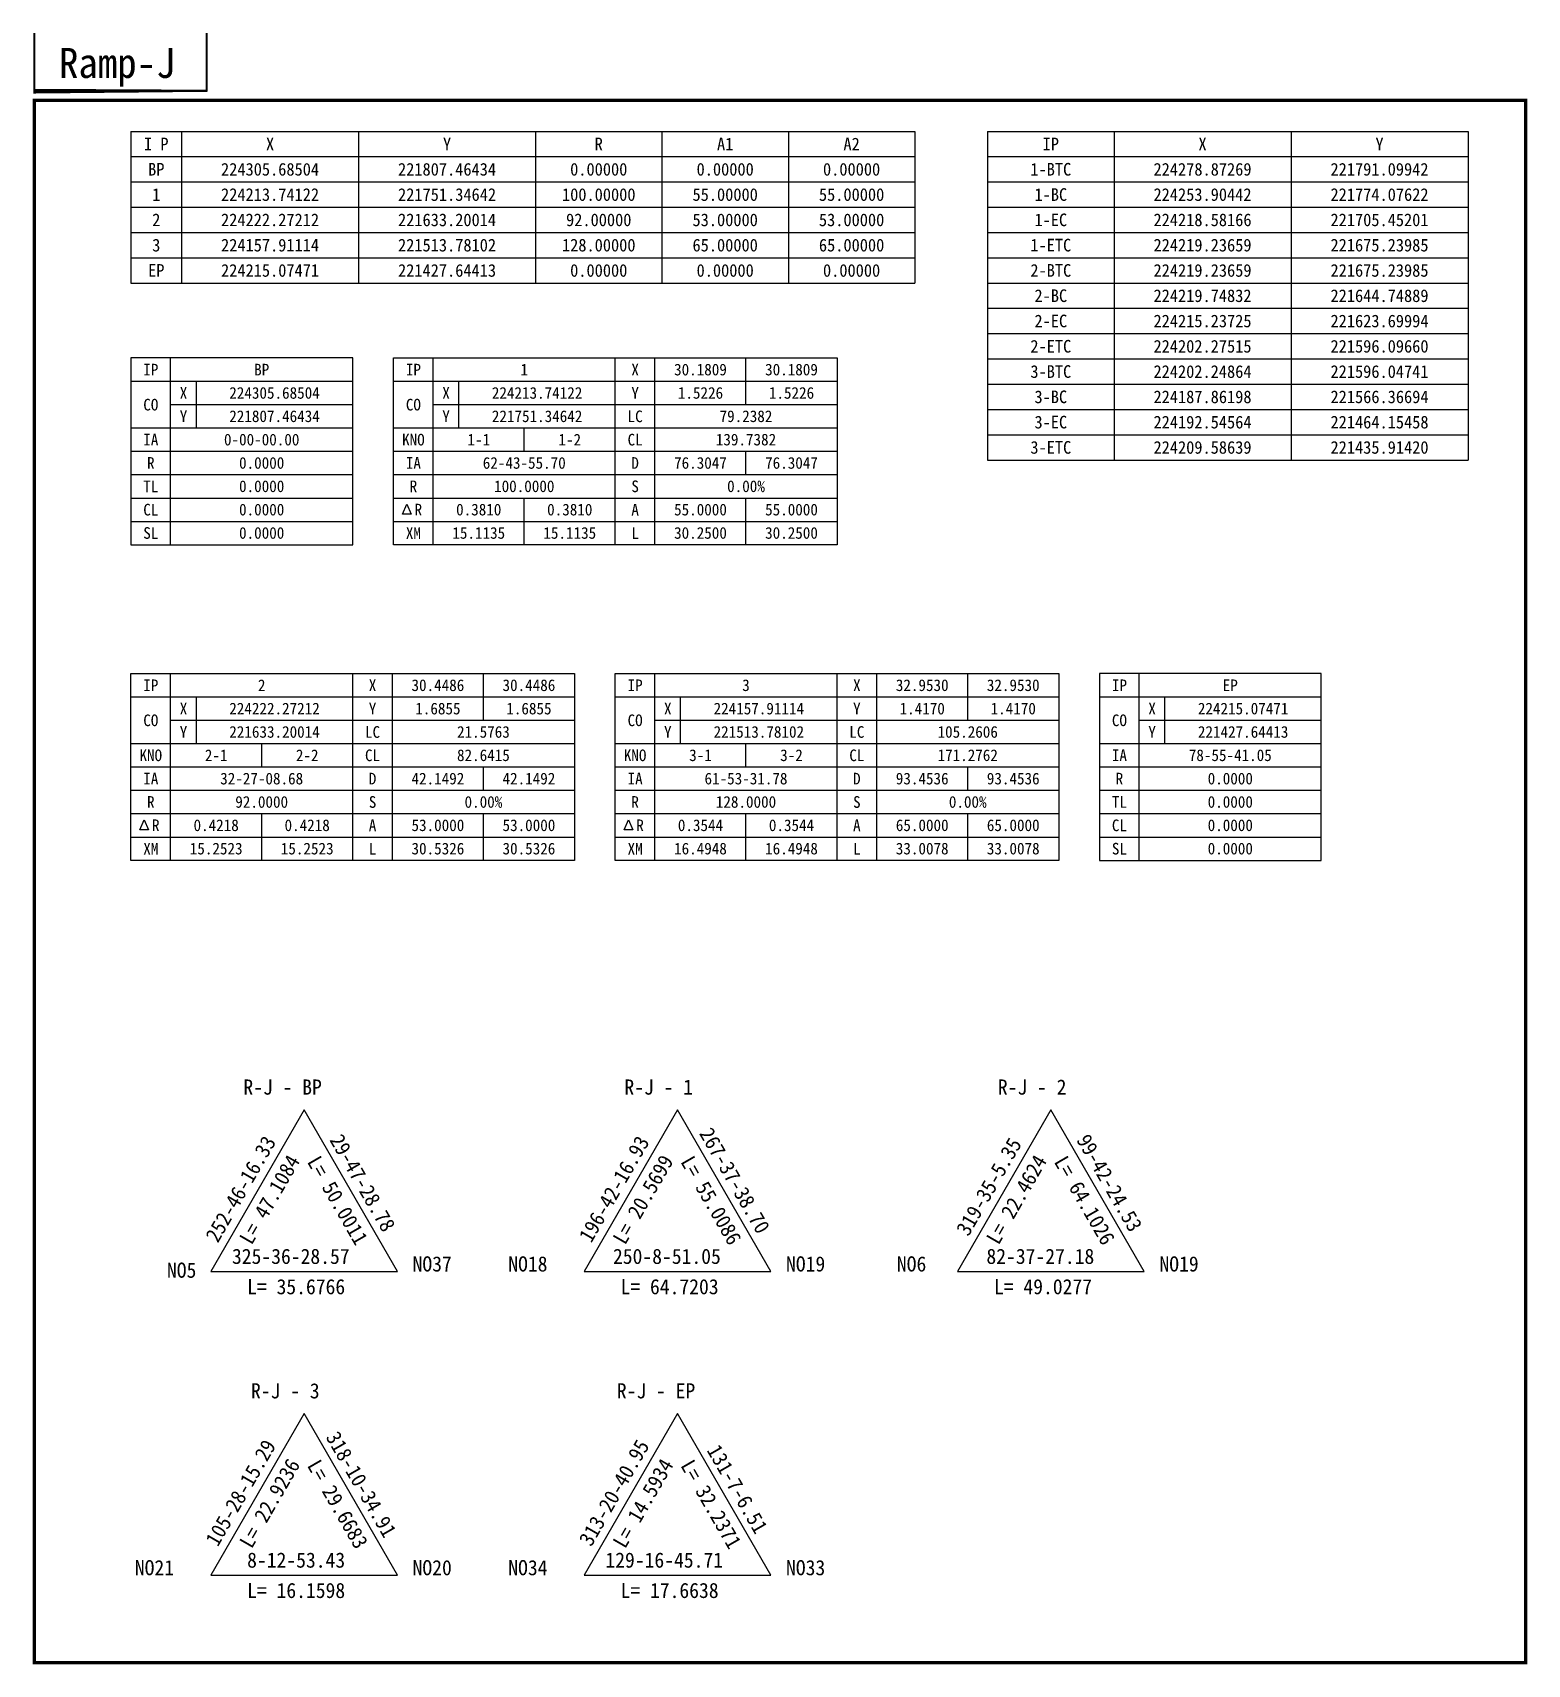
# Model space of a CAD drawing. Header units: metres. Extents: x 221037 to 222463, y 221326 to 222234.
# Drawn here: x 221823 to 222463, y 221535 to 222234 of the extents above; entities that cross this region are included whole.
import ezdxf
from ezdxf.enums import TextEntityAlignment as Align

# ---------------------------------------------------------------- set-up
doc = ezdxf.new("R2010")
doc.units = ezdxf.units.M
for name, color, linetype in [('CA-ALGN-TBSM', 2, 'Continuous'), ('CA-TABL-LIN1', 4, 'Continuous'), ('CA-TABL-LIN2', 1, 'Continuous'), ('CA-TABL-TEX2', 3, 'Continuous'), ('CV-SURV-LINE', 2, 'Continuous'), ('CV-SURV-TEXT', 3, 'Continuous'), ('CZ-LIN1', 7, 'Continuous'), ('CZ-TEX1', 6, 'Continuous')]:
    doc.layers.add(name, color=color, linetype=linetype)
doc.styles.add('GHS', font='DotumChe.ttf')
doc.styles.add('GTXT', font='DotumChe.ttf')
doc.styles.add('Han_Romanstyle', font='DotumChe.ttf')
doc.styles.add('돋움체', font='DotumChe.ttf')

# ---------------------------------------------------------------- blocks, each defined once
blk = doc.blocks.new('CACTCRV')
at = {"layer": 'CA-TABL-LIN1'}
blk.add_line((-15.25, -20), (-15.25, 20), dxfattribs=at)
blk.add_lwpolyline([(-23.75, -20), (23.75, -20), (23.75, 20), (-23.75, 20)], close=True, dxfattribs=at)
at = {"layer": 'CA-TABL-LIN2'}
for p, q in [((-23.75, 15), (23.75, 15)), ((-9.75, 5), (-9.75, 15)), ((-15.25, 10), (23.75, 10)), ((-23.75, 5), (23.75, 5)), ((-23.75, 0), (23.75, 0)), ((-23.75, -5), (23.75, -5)), ((-23.75, -10), (23.75, -10)), ((-23.75, -15), (23.75, -15))]:
    blk.add_line(p, q, dxfattribs=at)
at = {"layer": 'CA-TABL-TEX2', "style": 'GTXT'}
for s, p in [('IP', (-19.5, 17.5)), ('CO', (-19.5, 10)), ('X', (-12.5, 12.5)), ('Y', (-12.5, 7.5)), ('IA', (-19.5, 2.5)), ('R', (-19.5, -2.5)), ('TL', (-19.5, -7.5)), ('CL', (-19.5, -12.5)), ('SL', (-19.5, -17.5))]:
    blk.add_text(s, height=2.5, dxfattribs=at).set_placement(p, align=Align.MIDDLE_CENTER)
at = {"layer": 'CA-TABL-TEX2', "style": 'GTXT', "flags": 4}
for tag, p in [('IPNO', (4.249999359919457, 17.50000162638025)), ('COX', (7, 12.5)), ('COY', (7, 7.5)), ('IA', (4.25, 2.5)), ('R', (4.25, -2.5)), ('TL', (4.25, -7.5)), ('CL', (4.25, -12.5)), ('SL', (4.25, -17.5))]:
    blk.add_attdef(tag, text='', height=2.5, dxfattribs=at).set_placement(p, align=Align.MIDDLE)
blk = doc.blocks.new('CACTSPR')
at = {"layer": 'CA-TABL-LIN1'}
for p, q in [((0, -20), (0, 20)), ((8.5, -20), (8.5, 20))]:
    blk.add_line(p, q, dxfattribs=at)
blk.add_lwpolyline([(47.4999999999709, -20), (-47.5, -20), (-47.5, 20), (47.4999999999709, 20)], close=True, dxfattribs=at)
blk.add_lwpolyline([(-39, -20), (-39, 20)], dxfattribs=at)
at = {"layer": 'CA-TABL-LIN2'}
for p, q in [((28, 10), (28, 20)), ((-47.5, 15), (47.4999999999709, 15)), ((-33.5, 5), (-33.5, 15)), ((-39, 10), (47.5, 10)), ((-47.5, 5), (47.4999999999709, 5)), ((-19.5, 0), (-19.5, 5)), ((-47.5, 0), (47.4999999999709, 0)), ((28, -5), (28, 0)), ((-47.5, -5), (47.4999999999709, -5)), ((-47.5, -10), (47.4999999999709, -10)), ((-19.5, -20), (-19.5, -10)), ((28, -20), (28, -10)), ((-47.5, -15), (47.4999999999709, -15))]:
    blk.add_line(p, q, dxfattribs=at)
at = {"layer": 'CA-TABL-TEX2'}
blk.add_lwpolyline([(-44.67101316927119, -11.30628069797876), (-43.72807519867274, -13.49389222546324), (-45.61395113986964, -13.49389222546324)], close=True, dxfattribs=at)
at = {"layer": 'CA-TABL-TEX2', "style": 'GTXT'}
for s, p in [('IP', (-43.25, 17.5)), ('X', (4.25, 17.5)), ('CO', (-43.25, 10)), ('X', (-36.25, 12.5)), ('Y', (4.25, 12.5)), ('Y', (-36.25, 7.5)), ('LC', (4.25, 7.5)), ('KNO', (-43.25, 2.5)), ('CL', (4.25, 2.5)), ('IA', (-43.25, -2.5)), ('D', (4.25, -2.5)), ('R', (-43.25, -7.5)), ('S', (4.25, -7.5)), ('A', (4.25, -12.5)), ('XM', (-43.25, -17.5)), ('L', (4.25, -17.5))]:
    blk.add_text(s, height=2.5, dxfattribs=at).set_placement(p, align=Align.MIDDLE_CENTER)
blk.add_text('R', height=2.5, dxfattribs=at).set_placement((-42.19743679772364, -12.48919197084615), align=Align.MIDDLE)
at = {"layer": 'CA-TABL-TEX2', "style": 'GTXT', "flags": 4}
for tag, p in [('IPNO', (-19.50000064008054, 17.50000162638025)), ('X1', (18.25, 17.5)), ('X2', (37.75, 17.5)), ('COX', (-16.75, 12.5)), ('Y1', (18.25, 12.5)), ('Y2', (37.75, 12.5)), ('COY', (-16.75, 7.5)), ('LC', (28, 7.5)), ('KNO1', (-29.25000064008054, 2.500001626380254)), ('KNO2', (-9.750000640080543, 2.500001626380254)), ('CL', (28, 2.5)), ('IA', (-19.50000064008054, -2.499998373619746)), ('D1', (18.25, -2.5)), ('D2', (37.75, -2.5)), ('R', (-19.50000064008054, -7.499998373619746)), ('S', (28, -7.5)), ('DR1', (-29.25000064008054, -12.49999837361975)), ('DR2', (-9.750000640080543, -12.49999837361975)), ('A1', (18.25, -12.5)), ('A2', (37.75, -12.5)), ('XM1', (-29.25000064008054, -17.49999837361975)), ('XM2', (-9.750000640080543, -17.49999837361975)), ('SL1', (18.25, -17.5)), ('SL2', (37.75, -17.5))]:
    blk.add_attdef(tag, text='', height=2.5, dxfattribs=at).set_placement(p, align=Align.MIDDLE)

msp = doc.modelspace()

# ---------------------------------------------------------------- linework, layer by layer
at = {"layer": 'CA-TABL-LIN1', "linetype": 'Continuous'}
for p, q in [((221864.8232837332, 222191.7927338025), (222200.6566170666, 222191.7927338025)), ((221864.8232837332, 222191.7927338025), (221864.8232837332, 222126.7927338025)), ((221886.4899503999, 222191.7927338025), (221886.4899503999, 222180.9594004692)), ((221962.3232837332, 222191.7927338025), (221962.3232837332, 222180.9594004692)), ((222038.1566170666, 222191.7927338025), (222038.1566170666, 222180.9594004692)), ((222092.3232837332, 222191.7927338025), (222092.3232837332, 222180.9594004692)), ((222146.4899503999, 222191.7927338025), (222146.4899503999, 222180.9594004692)), ((222200.6566170666, 222191.7927338025), (222200.6566170666, 222180.9594004692)), ((222231.8409601027, 222191.7927338025), (222437.674293436, 222191.7927338025)), ((222231.8409601027, 222191.7927338024), (222231.8409601026, 222050.9594004691)), ((222286.0076267693, 222191.7927338025), (222286.0076267693, 222180.9594004691)), ((222361.8409601027, 222191.7927338025), (222361.8409601027, 222180.9594004691)), ((222437.674293436, 222191.7927338025), (222437.674293436, 222180.9594004691)), ((221864.8232837332, 222180.9594004692), (221886.4899503999, 222180.9594004692)), ((221886.4899503999, 222180.9594004692), (221962.3232837332, 222180.9594004692)), ((221886.4899503999, 222180.9594004692), (221886.4899503999, 222170.1260671358)), ((221962.3232837332, 222180.9594004692), (222038.1566170666, 222180.9594004692)), ((221962.3232837332, 222180.9594004692), (221962.3232837332, 222170.1260671359)), ((222038.1566170666, 222180.9594004692), (222092.3232837332, 222180.9594004692)), ((222038.1566170666, 222180.9594004692), (222038.1566170666, 222170.1260671359)), ((222092.3232837332, 222180.9594004692), (222146.4899503999, 222180.9594004692)), ((222092.3232837332, 222180.9594004692), (222092.3232837332, 222170.1260671359)), ((222146.4899503999, 222180.9594004692), (222200.6566170666, 222180.9594004692)), ((222146.4899503999, 222180.9594004692), (222146.4899503999, 222170.1260671359)), ((222200.6566170666, 222180.9594004692), (222200.6566170666, 222170.1260671359)), ((222231.8409601027, 222180.9594004691), (222286.0076267693, 222180.9594004691)), ((222286.0076267693, 222180.9594004691), (222361.8409601027, 222180.9594004691)), ((222286.0076267693, 222180.9594004691), (222286.0076267693, 222170.1260671358)), ((222361.8409601027, 222180.9594004691), (222437.674293436, 222180.9594004691)), ((222361.8409601027, 222180.9594004691), (222361.8409601027, 222170.1260671358)), ((222437.674293436, 222180.9594004691), (222437.674293436, 222170.1260671358)), ((221864.8232837332, 222170.1260671359), (221886.4899503999, 222170.1260671358)), ((221886.4899503999, 222170.1260671358), (221962.3232837332, 222170.1260671359)), ((221886.4899503999, 222170.1260671358), (221886.4899503999, 222159.2927338025)), ((221962.3232837332, 222170.1260671359), (222038.1566170666, 222170.1260671359)), ((221962.3232837332, 222170.1260671359), (221962.3232837332, 222159.2927338025)), ((222038.1566170666, 222170.1260671359), (222092.3232837332, 222170.1260671359)), ((222038.1566170666, 222170.1260671359), (222038.1566170666, 222159.2927338025)), ((222092.3232837332, 222170.1260671359), (222146.4899503999, 222170.1260671359)), ((222092.3232837332, 222170.1260671359), (222092.3232837332, 222159.2927338025)), ((222146.4899503999, 222170.1260671359), (222200.6566170666, 222170.1260671359)), ((222146.4899503999, 222170.1260671359), (222146.4899503999, 222159.2927338025)), ((222200.6566170666, 222170.1260671359), (222200.6566170666, 222159.2927338025)), ((222231.8409601027, 222170.1260671358), (222286.0076267693, 222170.1260671358)), ((222286.0076267693, 222170.1260671358), (222361.8409601027, 222170.1260671358)), ((222286.0076267693, 222170.1260671358), (222286.0076267693, 222159.2927338025)), ((222361.8409601027, 222170.1260671358), (222437.674293436, 222170.1260671358)), ((222361.8409601027, 222170.1260671358), (222361.8409601027, 222159.2927338025)), ((222437.674293436, 222170.1260671358), (222437.674293436, 222159.2927338025)), ((221864.8232837332, 222159.2927338025), (221886.4899503999, 222159.2927338025)), ((221886.4899503999, 222159.2927338025), (221962.3232837332, 222159.2927338025)), ((221886.4899503999, 222159.2927338025), (221886.4899503999, 222148.4594004692)), ((221962.3232837332, 222159.2927338025), (222038.1566170666, 222159.2927338025)), ((221962.3232837332, 222159.2927338025), (221962.3232837332, 222148.4594004692)), ((222038.1566170666, 222159.2927338025), (222092.3232837332, 222159.2927338025)), ((222038.1566170666, 222159.2927338025), (222038.1566170665, 222148.4594004692)), ((222092.3232837332, 222159.2927338025), (222146.4899503999, 222159.2927338025)), ((222092.3232837332, 222159.2927338025), (222092.3232837332, 222148.4594004692)), ((222146.4899503999, 222159.2927338025), (222200.6566170666, 222159.2927338025)), ((222146.4899503999, 222159.2927338025), (222146.4899503999, 222148.4594004692)), ((222200.6566170666, 222159.2927338025), (222200.6566170666, 222148.4594004692)), ((222231.8409601027, 222159.2927338025), (222286.0076267693, 222159.2927338025)), ((222286.0076267693, 222159.2927338025), (222361.8409601027, 222159.2927338025)), ((222286.0076267693, 222159.2927338025), (222286.0076267693, 222137.6260671358)), ((222361.8409601027, 222159.2927338025), (222437.674293436, 222159.2927338025)), ((222361.8409601027, 222159.2927338025), (222361.8409601027, 222137.6260671358)), ((222437.674293436, 222159.2927338025), (222437.6742934359, 222137.6260671358)), ((221864.8232837332, 222148.4594004692), (221886.4899503999, 222148.4594004692)), ((221886.4899503999, 222148.4594004692), (221962.3232837332, 222148.4594004692)), ((221886.4899503999, 222148.4594004692), (221886.4899503999, 222137.6260671358)), ((221962.3232837332, 222148.4594004692), (222038.1566170665, 222148.4594004692)), ((221962.3232837332, 222148.4594004692), (221962.3232837332, 222137.6260671359)), ((222038.1566170665, 222148.4594004692), (222092.3232837332, 222148.4594004692)), ((222038.1566170665, 222148.4594004692), (222038.1566170666, 222137.6260671359)), ((222092.3232837332, 222148.4594004692), (222146.4899503999, 222148.4594004692)), ((222092.3232837332, 222148.4594004692), (222092.3232837332, 222137.6260671359)), ((222146.4899503999, 222148.4594004692), (222200.6566170666, 222148.4594004692)), ((222146.4899503999, 222148.4594004692), (222146.4899503999, 222137.6260671359)), ((222200.6566170666, 222148.4594004692), (222200.6566170666, 222137.6260671359)), ((222231.8409601027, 222148.4594004691), (222286.0076267693, 222148.4594004691)), ((222286.0076267693, 222148.4594004691), (222361.8409601027, 222148.4594004691)), ((222361.8409601027, 222148.4594004691), (222437.674293436, 222148.4594004691)), ((221864.8232837332, 222137.6260671359), (221886.4899503999, 222137.6260671358)), ((221886.4899503999, 222137.6260671358), (221962.3232837332, 222137.6260671359)), ((221886.4899503999, 222137.6260671358), (221886.4899503999, 222126.7927338025)), ((221962.3232837332, 222137.6260671359), (222038.1566170666, 222137.6260671359)), ((221962.3232837332, 222137.6260671359), (221962.3232837332, 222126.7927338025)), ((222038.1566170666, 222137.6260671359), (222092.3232837332, 222137.6260671359)), ((222038.1566170666, 222137.6260671359), (222038.1566170666, 222126.7927338025)), ((222092.3232837332, 222137.6260671359), (222146.4899503999, 222137.6260671359)), ((222092.3232837332, 222137.6260671359), (222092.3232837332, 222126.7927338025)), ((222146.4899503999, 222137.6260671359), (222200.6566170666, 222137.6260671359)), ((222146.4899503999, 222137.6260671359), (222146.4899503999, 222126.7927338025)), ((222200.6566170666, 222137.6260671359), (222200.6566170666, 222126.7927338025)), ((222231.8409601027, 222137.6260671358), (222286.0076267693, 222137.6260671358)), ((222286.0076267693, 222137.6260671358), (222361.8409601027, 222137.6260671358)), ((222286.0076267693, 222137.6260671358), (222286.0076267693, 222126.7927338025)), ((222361.8409601027, 222137.6260671358), (222437.674293436, 222137.6260671358)), ((222361.8409601027, 222137.6260671358), (222361.8409601027, 222126.7927338025)), ((222437.674293436, 222137.6260671358), (222437.674293436, 222126.7927338025)), ((221864.8232837332, 222126.7927338025), (221886.4899503999, 222126.7927338025)), ((221886.4899503999, 222126.7927338025), (221962.3232837332, 222126.7927338025)), ((221962.3232837332, 222126.7927338025), (222038.1566170666, 222126.7927338025)), ((222038.1566170666, 222126.7927338025), (222092.3232837332, 222126.7927338025)), ((222092.3232837332, 222126.7927338025), (222146.4899503999, 222126.7927338025)), ((222146.4899503999, 222126.7927338025), (222200.6566170666, 222126.7927338025)), ((222231.8409601027, 222126.7927338024), (222286.0076267693, 222126.7927338025)), ((222286.0076267693, 222126.7927338025), (222361.8409601027, 222126.7927338025)), ((222286.0076267693, 222126.7927338025), (222286.0076267693, 222115.9594004691)), ((222361.8409601027, 222126.7927338025), (222437.674293436, 222126.7927338025)), ((222361.8409601027, 222126.7927338025), (222361.8409601027, 222115.9594004691)), ((222437.674293436, 222126.7927338025), (222437.674293436, 222115.9594004691)), ((222231.8409601027, 222115.9594004691), (222286.0076267693, 222115.9594004691)), ((222286.0076267693, 222115.9594004691), (222361.8409601027, 222115.9594004691)), ((222286.0076267693, 222115.9594004691), (222286.0076267693, 222105.1260671358)), ((222361.8409601027, 222115.9594004691), (222437.674293436, 222115.9594004691)), ((222361.8409601027, 222115.9594004691), (222361.8409601027, 222105.1260671358)), ((222437.674293436, 222115.9594004691), (222437.674293436, 222105.1260671358)), ((222231.8409601027, 222105.1260671358), (222286.0076267693, 222105.1260671358)), ((222286.0076267693, 222105.1260671358), (222286.0076267693, 222094.2927338025)), ((222286.0076267693, 222105.1260671358), (222361.8409601027, 222105.1260671358)), ((222361.8409601027, 222105.1260671358), (222361.8409601027, 222094.2927338025)), ((222361.8409601027, 222105.1260671358), (222437.674293436, 222105.1260671358)), ((222437.674293436, 222105.1260671358), (222437.674293436, 222094.2927338024)), ((222231.8409601027, 222094.2927338024), (222286.0076267693, 222094.2927338025)), ((222286.0076267693, 222094.2927338025), (222361.8409601027, 222094.2927338025)), ((222286.0076267693, 222094.2927338025), (222286.0076267693, 222083.4594004691)), ((222361.8409601027, 222094.2927338025), (222437.674293436, 222094.2927338024)), ((222361.8409601027, 222094.2927338025), (222361.8409601027, 222083.4594004691)), ((222437.674293436, 222094.2927338024), (222437.674293436, 222083.4594004691)), ((222231.8409601027, 222083.4594004691), (222286.0076267693, 222083.4594004691)), ((222286.0076267693, 222083.4594004691), (222361.8409601027, 222083.4594004691)), ((222286.0076267693, 222083.4594004691), (222286.0076267693, 222072.6260671358)), ((222361.8409601027, 222083.4594004691), (222437.674293436, 222083.4594004691)), ((222361.8409601027, 222083.4594004691), (222361.8409601027, 222072.6260671358)), ((222437.674293436, 222083.4594004691), (222437.674293436, 222072.6260671358)), ((222231.8409601027, 222072.6260671358), (222286.0076267693, 222072.6260671358)), ((222286.0076267693, 222072.6260671358), (222361.8409601027, 222072.6260671358)), ((222286.0076267693, 222072.6260671358), (222286.0076267693, 222061.7927338025)), ((222361.8409601027, 222072.6260671358), (222437.674293436, 222072.6260671358)), ((222361.8409601027, 222072.6260671358), (222361.8409601027, 222061.7927338025)), ((222437.674293436, 222072.6260671358), (222437.674293436, 222061.7927338025)), ((222231.8409601027, 222061.7927338024), (222286.0076267693, 222061.7927338025)), ((222286.0076267693, 222061.7927338025), (222361.8409601027, 222061.7927338025)), ((222286.0076267693, 222061.7927338025), (222286.0076267693, 222050.9594004691)), ((222361.8409601027, 222061.7927338025), (222437.674293436, 222061.7927338025)), ((222361.8409601027, 222061.7927338025), (222361.8409601027, 222050.9594004691)), ((222437.674293436, 222061.7927338025), (222437.674293436, 222050.9594004691)), ((222231.8409601026, 222050.9594004691), (222286.0076267693, 222050.9594004691)), ((222286.0076267693, 222050.9594004691), (222361.8409601027, 222050.9594004691)), ((222361.8409601027, 222050.9594004691), (222437.674293436, 222050.9594004691))]:
    msp.add_line(p, q, dxfattribs=at)
at = {"layer": 'CV-SURV-LINE'}
for points in [[(221938.9774006525, 221772.5435847755), (221898.9774006525, 221703.2595847755), (221978.9774006525, 221703.2595847755)], [(222098.9774006525, 221772.5435847755), (222058.9774006525, 221703.2595847755), (222138.9774006525, 221703.2595847755)], [(222258.9774006524, 221772.5435847755), (222218.9774006524, 221703.2595847755), (222298.9774006524, 221703.2595847755)], [(221938.9774006525, 221642.3924658551), (221898.9774006525, 221573.108465855), (221978.9774006525, 221573.108465855)], [(222098.9774006525, 221642.3924658551), (222058.9774006525, 221573.108465855), (222138.9774006525, 221573.108465855)]]:
    msp.add_lwpolyline(points, close=True, dxfattribs=at)
at = {"layer": 'CZ-LIN1'}
for points, const_width in [([(221897.2714402445, 222209.1786112942), (221897.2714402442, 222233.6407493894), (221823.4352502121, 222233.6407493882), (221823.4352502125, 222209.1786112931)], 0.8999999999999999), ([(221823.4352502125, 222205.1096248507), (222462.3542843427, 222205.1096248507), (222462.3542843427, 221535.6761259349), (221823.4352502125, 221535.6761259349)], 1.5)]:
    msp.add_lwpolyline(points, close=True, dxfattribs=dict(at, const_width=const_width))

# ---------------------------------------------------------------- block references
at = {"layer": 'CA-ALGN-TBSM'}
ref = msp.add_blockref('CACTCRV', (221912.3232837332, 222054.6891036931), dxfattribs=dict(at, xscale=2, yscale=2, zscale=2))
ref.add_attrib('IPNO', 'BP', dxfattribs={"layer": 'CA-TABL-TEX2', "height": 5, "style": 'GTXT'}).set_placement((221920.8232824531, 222089.6891069459), align=Align.MIDDLE)
ref.add_attrib('COX', '224305.68504', dxfattribs={"layer": 'CA-TABL-TEX2', "height": 5, "style": 'GTXT'}).set_placement((221926.3232837332, 222079.6891036931), align=Align.MIDDLE)
ref.add_attrib('COY', '221807.46434', dxfattribs={"layer": 'CA-TABL-TEX2', "height": 5, "style": 'GTXT'}).set_placement((221926.3232837332, 222069.6891036931), align=Align.MIDDLE)
ref.add_attrib('IA', '0-00-00.00', dxfattribs={"layer": 'CA-TABL-TEX2', "height": 5, "style": 'GTXT'}).set_placement((221920.8232837332, 222059.6891036931), align=Align.MIDDLE)
ref.add_attrib('R', '0.0000', dxfattribs={"layer": 'CA-TABL-TEX2', "height": 5, "style": 'GTXT'}).set_placement((221920.8232837332, 222049.6891036931), align=Align.MIDDLE)
ref.add_attrib('TL', '0.0000', dxfattribs={"layer": 'CA-TABL-TEX2', "height": 5, "style": 'GTXT'}).set_placement((221920.8232837332, 222039.6891036931), align=Align.MIDDLE)
ref.add_attrib('CL', '0.0000', dxfattribs={"layer": 'CA-TABL-TEX2', "height": 5, "style": 'GTXT'}).set_placement((221920.8232837332, 222029.6891036931), align=Align.MIDDLE)
ref.add_attrib('SL', '0.0000', dxfattribs={"layer": 'CA-TABL-TEX2', "height": 5, "style": 'GTXT'}).set_placement((221920.8232837332, 222019.6891036931), align=Align.MIDDLE)
ref = msp.add_blockref('CACTSPR', (222072.3232837332, 222054.6891036931), dxfattribs=dict(at, xscale=2, yscale=2, zscale=2))
ref.add_attrib('IPNO', '1', dxfattribs={"layer": 'CA-TABL-TEX2', "height": 5, "style": 'GTXT'}).set_placement((222033.3232824531, 222089.6891069459), align=Align.MIDDLE)
ref.add_attrib('COX', '224213.74122', dxfattribs={"layer": 'CA-TABL-TEX2', "height": 5, "style": 'GTXT'}).set_placement((222038.8232837332, 222079.6891036931), align=Align.MIDDLE)
ref.add_attrib('COY', '221751.34642', dxfattribs={"layer": 'CA-TABL-TEX2', "height": 5, "style": 'GTXT'}).set_placement((222038.8232837332, 222069.6891036931), align=Align.MIDDLE)
ref.add_attrib('KNO1', '1-1', dxfattribs={"layer": 'CA-TABL-TEX2', "height": 5, "style": 'GTXT'}).set_placement((222013.8232824531, 222059.6891069459), align=Align.MIDDLE)
ref.add_attrib('KNO2', '1-2', dxfattribs={"layer": 'CA-TABL-TEX2', "height": 5, "style": 'GTXT'}).set_placement((222052.8232824531, 222059.6891069459), align=Align.MIDDLE)
ref.add_attrib('IA', '62-43-55.70', dxfattribs={"layer": 'CA-TABL-TEX2', "height": 5, "style": 'GTXT'}).set_placement((222033.3232824531, 222049.6891069459), align=Align.MIDDLE)
ref.add_attrib('R', '100.0000', dxfattribs={"layer": 'CA-TABL-TEX2', "height": 5, "style": 'GTXT'}).set_placement((222033.3232824531, 222039.6891069459), align=Align.MIDDLE)
ref.add_attrib('DR1', '0.3810', dxfattribs={"layer": 'CA-TABL-TEX2', "height": 5, "style": 'GTXT'}).set_placement((222013.8232824531, 222029.6891069459), align=Align.MIDDLE)
ref.add_attrib('DR2', '0.3810', dxfattribs={"layer": 'CA-TABL-TEX2', "height": 5, "style": 'GTXT'}).set_placement((222052.8232824531, 222029.6891069459), align=Align.MIDDLE)
ref.add_attrib('XM1', '15.1135', dxfattribs={"layer": 'CA-TABL-TEX2', "height": 5, "style": 'GTXT'}).set_placement((222013.8232824531, 222019.6891069459), align=Align.MIDDLE)
ref.add_attrib('XM2', '15.1135', dxfattribs={"layer": 'CA-TABL-TEX2', "height": 5, "style": 'GTXT'}).set_placement((222052.8232824531, 222019.6891069459), align=Align.MIDDLE)
ref.add_attrib('X1', '30.1809', dxfattribs={"layer": 'CA-TABL-TEX2', "height": 5, "style": 'GTXT'}).set_placement((222108.8232837332, 222089.6891036931), align=Align.MIDDLE)
ref.add_attrib('X2', '30.1809', dxfattribs={"layer": 'CA-TABL-TEX2', "height": 5, "style": 'GTXT'}).set_placement((222147.8232837332, 222089.6891036931), align=Align.MIDDLE)
ref.add_attrib('Y1', '1.5226', dxfattribs={"layer": 'CA-TABL-TEX2', "height": 5, "style": 'GTXT'}).set_placement((222108.8232837332, 222079.6891036931), align=Align.MIDDLE)
ref.add_attrib('Y2', '1.5226', dxfattribs={"layer": 'CA-TABL-TEX2', "height": 5, "style": 'GTXT'}).set_placement((222147.8232837332, 222079.6891036931), align=Align.MIDDLE)
ref.add_attrib('LC', '79.2382', dxfattribs={"layer": 'CA-TABL-TEX2', "height": 5, "style": 'GTXT'}).set_placement((222128.3232837332, 222069.6891036931), align=Align.MIDDLE)
ref.add_attrib('CL', '139.7382', dxfattribs={"layer": 'CA-TABL-TEX2', "height": 5, "style": 'GTXT'}).set_placement((222128.3232837332, 222059.6891036931), align=Align.MIDDLE)
ref.add_attrib('D1', '76.3047', dxfattribs={"layer": 'CA-TABL-TEX2', "height": 5, "style": 'GTXT'}).set_placement((222108.8232837332, 222049.6891036931), align=Align.MIDDLE)
ref.add_attrib('D2', '76.3047', dxfattribs={"layer": 'CA-TABL-TEX2', "height": 5, "style": 'GTXT'}).set_placement((222147.8232837332, 222049.6891036931), align=Align.MIDDLE)
ref.add_attrib('S', '0.00%', dxfattribs={"layer": 'CA-TABL-TEX2', "height": 5, "style": 'GTXT'}).set_placement((222128.3232837332, 222039.6891036931), align=Align.MIDDLE)
ref.add_attrib('A1', '55.0000', dxfattribs={"layer": 'CA-TABL-TEX2', "height": 5, "style": 'GTXT'}).set_placement((222108.8232837332, 222029.6891036931), align=Align.MIDDLE)
ref.add_attrib('A2', '55.0000', dxfattribs={"layer": 'CA-TABL-TEX2', "height": 5, "style": 'GTXT'}).set_placement((222147.8232837332, 222029.6891036931), align=Align.MIDDLE)
ref.add_attrib('SL1', '30.2500', dxfattribs={"layer": 'CA-TABL-TEX2', "height": 5, "style": 'GTXT'}).set_placement((222108.8232837332, 222019.6891036931), align=Align.MIDDLE)
ref.add_attrib('SL2', '30.2500', dxfattribs={"layer": 'CA-TABL-TEX2', "height": 5, "style": 'GTXT'}).set_placement((222147.8232837332, 222019.6891036931), align=Align.MIDDLE)
ref = msp.add_blockref('CACTSPR', (221959.8232837332, 221919.4350066478), dxfattribs=dict(at, xscale=2, yscale=2, zscale=2))
ref.add_attrib('IPNO', '2', dxfattribs={"layer": 'CA-TABL-TEX2', "height": 5, "style": 'GTXT'}).set_placement((221920.8232824531, 221954.4350099006), align=Align.MIDDLE)
ref.add_attrib('COX', '224222.27212', dxfattribs={"layer": 'CA-TABL-TEX2', "height": 5, "style": 'GTXT'}).set_placement((221926.3232837332, 221944.4350066478), align=Align.MIDDLE)
ref.add_attrib('COY', '221633.20014', dxfattribs={"layer": 'CA-TABL-TEX2', "height": 5, "style": 'GTXT'}).set_placement((221926.3232837332, 221934.4350066478), align=Align.MIDDLE)
ref.add_attrib('KNO1', '2-1', dxfattribs={"layer": 'CA-TABL-TEX2', "height": 5, "style": 'GTXT'}).set_placement((221901.3232824531, 221924.4350099006), align=Align.MIDDLE)
ref.add_attrib('KNO2', '2-2', dxfattribs={"layer": 'CA-TABL-TEX2', "height": 5, "style": 'GTXT'}).set_placement((221940.3232824531, 221924.4350099006), align=Align.MIDDLE)
ref.add_attrib('IA', '32-27-08.68', dxfattribs={"layer": 'CA-TABL-TEX2', "height": 5, "style": 'GTXT'}).set_placement((221920.8232824531, 221914.4350099006), align=Align.MIDDLE)
ref.add_attrib('R', '92.0000', dxfattribs={"layer": 'CA-TABL-TEX2', "height": 5, "style": 'GTXT'}).set_placement((221920.8232824531, 221904.4350099006), align=Align.MIDDLE)
ref.add_attrib('DR1', '0.4218', dxfattribs={"layer": 'CA-TABL-TEX2', "height": 5, "style": 'GTXT'}).set_placement((221901.3232824531, 221894.4350099006), align=Align.MIDDLE)
ref.add_attrib('DR2', '0.4218', dxfattribs={"layer": 'CA-TABL-TEX2', "height": 5, "style": 'GTXT'}).set_placement((221940.3232824531, 221894.4350099006), align=Align.MIDDLE)
ref.add_attrib('XM1', '15.2523', dxfattribs={"layer": 'CA-TABL-TEX2', "height": 5, "style": 'GTXT'}).set_placement((221901.3232824531, 221884.4350099006), align=Align.MIDDLE)
ref.add_attrib('XM2', '15.2523', dxfattribs={"layer": 'CA-TABL-TEX2', "height": 5, "style": 'GTXT'}).set_placement((221940.3232824531, 221884.4350099006), align=Align.MIDDLE)
ref.add_attrib('X1', '30.4486', dxfattribs={"layer": 'CA-TABL-TEX2', "height": 5, "style": 'GTXT'}).set_placement((221996.3232837332, 221954.4350066478), align=Align.MIDDLE)
ref.add_attrib('X2', '30.4486', dxfattribs={"layer": 'CA-TABL-TEX2', "height": 5, "style": 'GTXT'}).set_placement((222035.3232837332, 221954.4350066478), align=Align.MIDDLE)
ref.add_attrib('Y1', '1.6855', dxfattribs={"layer": 'CA-TABL-TEX2', "height": 5, "style": 'GTXT'}).set_placement((221996.3232837332, 221944.4350066478), align=Align.MIDDLE)
ref.add_attrib('Y2', '1.6855', dxfattribs={"layer": 'CA-TABL-TEX2', "height": 5, "style": 'GTXT'}).set_placement((222035.3232837332, 221944.4350066478), align=Align.MIDDLE)
ref.add_attrib('LC', '21.5763', dxfattribs={"layer": 'CA-TABL-TEX2', "height": 5, "style": 'GTXT'}).set_placement((222015.8232837332, 221934.4350066478), align=Align.MIDDLE)
ref.add_attrib('CL', '82.6415', dxfattribs={"layer": 'CA-TABL-TEX2', "height": 5, "style": 'GTXT'}).set_placement((222015.8232837332, 221924.4350066478), align=Align.MIDDLE)
ref.add_attrib('D1', '42.1492', dxfattribs={"layer": 'CA-TABL-TEX2', "height": 5, "style": 'GTXT'}).set_placement((221996.3232837332, 221914.4350066478), align=Align.MIDDLE)
ref.add_attrib('D2', '42.1492', dxfattribs={"layer": 'CA-TABL-TEX2', "height": 5, "style": 'GTXT'}).set_placement((222035.3232837332, 221914.4350066478), align=Align.MIDDLE)
ref.add_attrib('S', '0.00%', dxfattribs={"layer": 'CA-TABL-TEX2', "height": 5, "style": 'GTXT'}).set_placement((222015.8232837332, 221904.4350066478), align=Align.MIDDLE)
ref.add_attrib('A1', '53.0000', dxfattribs={"layer": 'CA-TABL-TEX2', "height": 5, "style": 'GTXT'}).set_placement((221996.3232837332, 221894.4350066478), align=Align.MIDDLE)
ref.add_attrib('A2', '53.0000', dxfattribs={"layer": 'CA-TABL-TEX2', "height": 5, "style": 'GTXT'}).set_placement((222035.3232837332, 221894.4350066478), align=Align.MIDDLE)
ref.add_attrib('SL1', '30.5326', dxfattribs={"layer": 'CA-TABL-TEX2', "height": 5, "style": 'GTXT'}).set_placement((221996.3232837332, 221884.4350066478), align=Align.MIDDLE)
ref.add_attrib('SL2', '30.5326', dxfattribs={"layer": 'CA-TABL-TEX2', "height": 5, "style": 'GTXT'}).set_placement((222035.3232837332, 221884.4350066478), align=Align.MIDDLE)
ref = msp.add_blockref('CACTSPR', (222167.3232837332, 221919.4350066478), dxfattribs=dict(at, xscale=2, yscale=2, zscale=2))
ref.add_attrib('IPNO', '3', dxfattribs={"layer": 'CA-TABL-TEX2', "height": 5, "style": 'GTXT'}).set_placement((222128.323282453, 221954.4350099006), align=Align.MIDDLE)
ref.add_attrib('COX', '224157.91114', dxfattribs={"layer": 'CA-TABL-TEX2', "height": 5, "style": 'GTXT'}).set_placement((222133.8232837332, 221944.4350066478), align=Align.MIDDLE)
ref.add_attrib('COY', '221513.78102', dxfattribs={"layer": 'CA-TABL-TEX2', "height": 5, "style": 'GTXT'}).set_placement((222133.8232837332, 221934.4350066478), align=Align.MIDDLE)
ref.add_attrib('KNO1', '3-1', dxfattribs={"layer": 'CA-TABL-TEX2', "height": 5, "style": 'GTXT'}).set_placement((222108.823282453, 221924.4350099006), align=Align.MIDDLE)
ref.add_attrib('KNO2', '3-2', dxfattribs={"layer": 'CA-TABL-TEX2', "height": 5, "style": 'GTXT'}).set_placement((222147.823282453, 221924.4350099006), align=Align.MIDDLE)
ref.add_attrib('IA', '61-53-31.78', dxfattribs={"layer": 'CA-TABL-TEX2', "height": 5, "style": 'GTXT'}).set_placement((222128.323282453, 221914.4350099006), align=Align.MIDDLE)
ref.add_attrib('R', '128.0000', dxfattribs={"layer": 'CA-TABL-TEX2', "height": 5, "style": 'GTXT'}).set_placement((222128.323282453, 221904.4350099006), align=Align.MIDDLE)
ref.add_attrib('DR1', '0.3544', dxfattribs={"layer": 'CA-TABL-TEX2', "height": 5, "style": 'GTXT'}).set_placement((222108.823282453, 221894.4350099006), align=Align.MIDDLE)
ref.add_attrib('DR2', '0.3544', dxfattribs={"layer": 'CA-TABL-TEX2', "height": 5, "style": 'GTXT'}).set_placement((222147.823282453, 221894.4350099006), align=Align.MIDDLE)
ref.add_attrib('XM1', '16.4948', dxfattribs={"layer": 'CA-TABL-TEX2', "height": 5, "style": 'GTXT'}).set_placement((222108.823282453, 221884.4350099006), align=Align.MIDDLE)
ref.add_attrib('XM2', '16.4948', dxfattribs={"layer": 'CA-TABL-TEX2', "height": 5, "style": 'GTXT'}).set_placement((222147.823282453, 221884.4350099006), align=Align.MIDDLE)
ref.add_attrib('X1', '32.9530', dxfattribs={"layer": 'CA-TABL-TEX2', "height": 5, "style": 'GTXT'}).set_placement((222203.8232837332, 221954.4350066478), align=Align.MIDDLE)
ref.add_attrib('X2', '32.9530', dxfattribs={"layer": 'CA-TABL-TEX2', "height": 5, "style": 'GTXT'}).set_placement((222242.8232837332, 221954.4350066478), align=Align.MIDDLE)
ref.add_attrib('Y1', '1.4170', dxfattribs={"layer": 'CA-TABL-TEX2', "height": 5, "style": 'GTXT'}).set_placement((222203.8232837332, 221944.4350066478), align=Align.MIDDLE)
ref.add_attrib('Y2', '1.4170', dxfattribs={"layer": 'CA-TABL-TEX2', "height": 5, "style": 'GTXT'}).set_placement((222242.8232837332, 221944.4350066478), align=Align.MIDDLE)
ref.add_attrib('LC', '105.2606', dxfattribs={"layer": 'CA-TABL-TEX2', "height": 5, "style": 'GTXT'}).set_placement((222223.3232837332, 221934.4350066478), align=Align.MIDDLE)
ref.add_attrib('CL', '171.2762', dxfattribs={"layer": 'CA-TABL-TEX2', "height": 5, "style": 'GTXT'}).set_placement((222223.3232837332, 221924.4350066478), align=Align.MIDDLE)
ref.add_attrib('D1', '93.4536', dxfattribs={"layer": 'CA-TABL-TEX2', "height": 5, "style": 'GTXT'}).set_placement((222203.8232837332, 221914.4350066478), align=Align.MIDDLE)
ref.add_attrib('D2', '93.4536', dxfattribs={"layer": 'CA-TABL-TEX2', "height": 5, "style": 'GTXT'}).set_placement((222242.8232837332, 221914.4350066478), align=Align.MIDDLE)
ref.add_attrib('S', '0.00%', dxfattribs={"layer": 'CA-TABL-TEX2', "height": 5, "style": 'GTXT'}).set_placement((222223.3232837332, 221904.4350066478), align=Align.MIDDLE)
ref.add_attrib('A1', '65.0000', dxfattribs={"layer": 'CA-TABL-TEX2', "height": 5, "style": 'GTXT'}).set_placement((222203.8232837332, 221894.4350066478), align=Align.MIDDLE)
ref.add_attrib('A2', '65.0000', dxfattribs={"layer": 'CA-TABL-TEX2', "height": 5, "style": 'GTXT'}).set_placement((222242.8232837332, 221894.4350066478), align=Align.MIDDLE)
ref.add_attrib('SL1', '33.0078', dxfattribs={"layer": 'CA-TABL-TEX2', "height": 5, "style": 'GTXT'}).set_placement((222203.8232837332, 221884.4350066478), align=Align.MIDDLE)
ref.add_attrib('SL2', '33.0078', dxfattribs={"layer": 'CA-TABL-TEX2', "height": 5, "style": 'GTXT'}).set_placement((222242.8232837332, 221884.4350066478), align=Align.MIDDLE)
ref = msp.add_blockref('CACTCRV', (222327.3232837331, 221919.4350066478), dxfattribs=dict(at, xscale=2, yscale=2, zscale=2))
ref.add_attrib('IPNO', 'EP', dxfattribs={"layer": 'CA-TABL-TEX2', "height": 5, "style": 'GTXT'}).set_placement((222335.8232824529, 221954.4350099006), align=Align.MIDDLE)
ref.add_attrib('COX', '224215.07471', dxfattribs={"layer": 'CA-TABL-TEX2', "height": 5, "style": 'GTXT'}).set_placement((222341.3232837331, 221944.4350066478), align=Align.MIDDLE)
ref.add_attrib('COY', '221427.64413', dxfattribs={"layer": 'CA-TABL-TEX2', "height": 5, "style": 'GTXT'}).set_placement((222341.3232837331, 221934.4350066478), align=Align.MIDDLE)
ref.add_attrib('IA', '78-55-41.05', dxfattribs={"layer": 'CA-TABL-TEX2', "height": 5, "style": 'GTXT'}).set_placement((222335.8232837331, 221924.4350066478), align=Align.MIDDLE)
ref.add_attrib('R', '0.0000', dxfattribs={"layer": 'CA-TABL-TEX2', "height": 5, "style": 'GTXT'}).set_placement((222335.8232837331, 221914.4350066478), align=Align.MIDDLE)
ref.add_attrib('TL', '0.0000', dxfattribs={"layer": 'CA-TABL-TEX2', "height": 5, "style": 'GTXT'}).set_placement((222335.8232837331, 221904.4350066478), align=Align.MIDDLE)
ref.add_attrib('CL', '0.0000', dxfattribs={"layer": 'CA-TABL-TEX2', "height": 5, "style": 'GTXT'}).set_placement((222335.8232837331, 221894.4350066478), align=Align.MIDDLE)
ref.add_attrib('SL', '0.0000', dxfattribs={"layer": 'CA-TABL-TEX2', "height": 5, "style": 'GTXT'}).set_placement((222335.8232837331, 221884.4350066478), align=Align.MIDDLE)

# ---------------------------------------------------------------- texts
at = {"layer": 'CA-TABL-TEX2', "lineweight": 0, "style": 'GHS'}
for s, p in [('I P', (221875.6566170666, 222183.6677338025)), ('X', (221924.4066170666, 222183.6677338025)), ('Y', (222000.2399503999, 222183.6677338025)), ('R', (222065.2399503999, 222183.6677338025)), ('A1', (222119.4066170666, 222183.6677338025)), ('A2', (222173.5732837332, 222183.6677338025)), ('IP', (222258.924293436, 222183.6677338025)), ('X', (222323.924293436, 222183.6677338025)), ('Y', (222399.7576267693, 222183.6677338024)), ('BP', (221875.6566170666, 222172.8344004692)), ('224305.68504', (221924.4066170666, 222172.8344004692)), ('221807.46434', (222000.2399503999, 222172.8344004692)), ('0.00000', (222065.2399503999, 222172.8344004691)), ('0.00000', (222119.4066170666, 222172.8344004692)), ('0.00000', (222173.5732837332, 222172.8344004692)), ('1-BTC', (222258.924293436, 222172.8344004691)), ('224278.87269', (222323.924293436, 222172.8344004691)), ('221791.09942', (222399.7576267693, 222172.8344004691)), ('1', (221875.6566170666, 222162.0010671358)), ('224213.74122', (221924.4066170666, 222162.0010671358)), ('221751.34642', (222000.2399503999, 222162.0010671358)), ('100.00000', (222065.2399503999, 222162.0010671358)), ('55.00000', (222119.4066170666, 222162.0010671358)), ('55.00000', (222173.5732837332, 222162.0010671358)), ('1-BC', (222258.9242934359, 222162.0010671358)), ('224253.90442', (222323.924293436, 222162.0010671358)), ('221774.07622', (222399.7576267693, 222162.0010671358)), ('2', (221875.6566170666, 222151.1677338025)), ('224222.27212', (221924.4066170666, 222151.1677338025)), ('221633.20014', (222000.2399503999, 222151.1677338025)), ('92.00000', (222065.2399503999, 222151.1677338025)), ('53.00000', (222119.4066170666, 222151.1677338025)), ('53.00000', (222173.5732837332, 222151.1677338025)), ('1-EC', (222258.924293436, 222151.1677338025)), ('224218.58166', (222323.924293436, 222151.1677338025)), ('221705.45201', (222399.7576267693, 222151.1677338025)), ('3', (221875.6566170666, 222140.3344004692)), ('224157.91114', (221924.4066170666, 222140.3344004692)), ('221513.78102', (222000.2399503999, 222140.3344004692)), ('128.00000', (222065.2399503999, 222140.3344004692)), ('65.00000', (222119.4066170666, 222140.3344004692)), ('65.00000', (222173.5732837332, 222140.3344004692)), ('1-ETC', (222258.924293436, 222140.3344004691)), ('224219.23659', (222323.924293436, 222140.3344004691)), ('221675.23985', (222399.7576267693, 222140.3344004691)), ('EP', (221875.6566170666, 222129.5010671358)), ('224215.07471', (221924.4066170666, 222129.5010671359)), ('221427.64413', (222000.2399503999, 222129.5010671358)), ('0.00000', (222065.2399503999, 222129.5010671359)), ('0.00000', (222119.4066170666, 222129.5010671358)), ('0.00000', (222173.5732837332, 222129.5010671359)), ('2-BTC', (222258.924293436, 222129.5010671358)), ('224219.23659', (222323.924293436, 222129.5010671358)), ('221675.23985', (222399.7576267693, 222129.5010671358)), ('2-BC', (222258.924293436, 222118.6677338025)), ('224219.74832', (222323.924293436, 222118.6677338025)), ('221644.74889', (222399.7576267693, 222118.6677338024)), ('2-EC', (222258.924293436, 222107.8344004691)), ('224215.23725', (222323.924293436, 222107.8344004691)), ('221623.69994', (222399.7576267693, 222107.8344004691)), ('2-ETC', (222258.924293436, 222097.0010671358)), ('224202.27515', (222323.924293436, 222097.0010671358)), ('221596.09660', (222399.7576267693, 222097.0010671358)), ('3-BTC', (222258.9242934361, 222086.1677338024)), ('224202.24864', (222323.924293436, 222086.1677338024)), ('221596.04741', (222399.7576267693, 222086.1677338024)), ('3-BC', (222258.924293436, 222075.3344004691)), ('224187.86198', (222323.924293436, 222075.3344004691)), ('221566.36694', (222399.7576267693, 222075.3344004691)), ('3-EC', (222258.9242934361, 222064.5010671357)), ('224192.54564', (222323.924293436, 222064.5010671358)), ('221464.15458', (222399.7576267693, 222064.5010671358)), ('3-ETC', (222258.9242934361, 222053.6677338024)), ('224209.58639', (222323.9242934359, 222053.6677338024)), ('221435.91420', (222399.7576267693, 222053.6677338024))]:
    msp.add_text(s, height=5.416666666666666, dxfattribs=at).set_placement(p, align=Align.CENTER)
at = {"layer": 'CV-SURV-TEXT', "style": 'Han_Romanstyle'}
for s, p in [('R-J - BP', (221912.9774006525, 221779.0435847755)), ('R-J - 1', (222076.2274006525, 221779.0435847755)), ('R-J - 2', (222236.2274006524, 221779.0435847755)), ('325-36-28.57', (221908.0860553918, 221706.5095847755)), ('250-8-51.05', (222071.3360553918, 221706.5095847755)), ('82-37-27.18', (222231.3360553918, 221706.5095847755)), ('NO5', (221880.2340062302, 221700.5777576116)), ('NO37', (221985.4774006525, 221703.2595847755)), ('NO18', (222026.4774006525, 221703.2595847755)), ('NO19', (222145.4774006525, 221703.2595847755)), ('NO6', (222192.9774006524, 221703.2595847755)), ('NO19', (222305.4774006524, 221703.2595847755)), ('L= 35.6766', (221914.5860553918, 221693.5095847755)), ('L= 64.7203', (222074.5860553918, 221693.5095847755)), ('L= 49.0277', (222234.5860553918, 221693.5095847755)), ('R-J - 3', (221916.2274006525, 221648.8924658551)), ('R-J - EP', (222072.9774006525, 221648.8924658551)), ('NO21', (221866.4774006525, 221573.108465855)), ('8-12-53.43', (221914.5860553918, 221576.358465855)), ('NO20', (221985.4774006525, 221573.108465855)), ('NO34', (222026.4774006525, 221573.108465855)), ('129-16-45.71', (222068.0860553918, 221576.358465855)), ('NO33', (222145.4774006525, 221573.108465855)), ('L= 16.1598', (221914.5860553918, 221563.358465855)), ('L= 17.6638', (222074.5860553918, 221563.358465855))]:
    msp.add_text(s, height=6.5, dxfattribs=at).set_placement(p)
for s, rotation, p in [('252-46-16.33', 60.00070461449584, (221902.0061426657, 221715.182699168)), ('29-47-28.78', 299.9992953855042, (221949.7252377914, 221759.6274214502)), ('196-42-16.93', 60.00070461449584, (222062.0061426657, 221715.182699168)), ('267-37-38.70', 299.9992953855042, (222108.1002724049, 221762.4420239962)), ('99-42-24.53', 299.9992953855042, (222269.7252377914, 221759.6274214502)), ('319-35-5.35', 60.00070461449584, (222223.6311080522, 221717.9973017141)), ('L= 47.1084', 60.00070461449584, (221916.5144836232, 221714.3120427139)), ('L= 50.0011', 299.9992953855042, (221940.0917929937, 221750.3129573578)), ('L= 20.5699', 60.00070461449584, (222076.5144836232, 221714.3120427139)), ('L= 55.0086', 299.9992953855042, (222100.0917929937, 221750.3129573578)), ('L= 22.4624', 60.00070461449584, (222236.5144836231, 221714.3120427139)), ('L= 64.1026', 299.9992953855042, (222260.0917929936, 221750.3129573578)), ('105-28-15.29', 60.00070461449584, (221902.0061426657, 221585.0315802476)), ('318-10-34.91', 299.9992953855042, (221948.1002724049, 221632.2909050758)), ('313-20-40.95', 60.00070461449584, (222062.0061426657, 221585.0315802476)), ('131-7-6.51', 299.9992953855042, (222111.350203178, 221626.6616999836)), ('L= 22.9236', 60.00070461449584, (221916.5144836232, 221584.1609237934)), ('L= 29.6683', 299.9992953855042, (221940.0917929937, 221620.1618384373)), ('L= 14.5934', 60.00070461449584, (222076.5144836232, 221584.1609237934)), ('L= 32.2371', 299.9992953855042, (222100.0917929937, 221620.1618384373))]:
    msp.add_text(s, height=6.5, rotation=rotation, dxfattribs=at).set_placement(p)
at = {"layer": 'CZ-TEX1', "style": '돋움체'}
msp.add_text('Ramp-J', height=12.86399999794176, dxfattribs=at).set_placement((221833.9861717214, 222214.6821132479))

doc.saveas('drawing.dxf')
